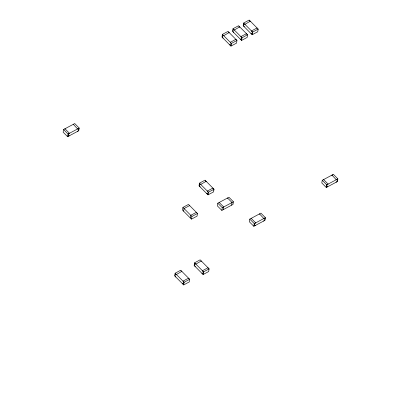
<?xml version="1.0" encoding="UTF-8"?>
<svg xmlns="http://www.w3.org/2000/svg" width="401" height="401" viewBox="0 0 401 401"><rect width="100%" height="100%" fill="white"/><g stroke="black" fill="none" stroke-linecap="round" stroke-linejoin="round"><path stroke-width="0.6" d="M63.584 129.508L63.137 132.17L67.629 136.696L78.756 130.736L79.203 128.074L74.716 123.548L63.584 129.508L68.07 134.039L67.629 136.696M64.922 129.057L64.972 128.761L69.463 133.292L68.37 134.145L68.025 136.215L69.067 135.658L69.017 135.954M73.273 124.591L73.323 124.295L77.764 129.117L78.807 128.561L78.461 130.626L77.368 131.483M182.936 207.407L182.495 210.069L191.472 219.126L197.036 216.144L197.482 213.482L188.505 204.425L182.936 207.407L191.919 216.465L191.472 219.126M183.613 211.202L184.059 208.54L189.628 205.558L189.578 205.853M175.137 273.216L174.691 275.878L183.668 284.936L189.232 281.953L189.678 279.296L180.701 270.239L175.137 273.216L184.114 282.274L183.668 284.936M175.813 277.011L175.021 275.863L175.367 273.798L176.209 274.645L181.823 271.367L181.773 271.662L180.931 270.815M190.35 217.994L190.796 215.332L196.36 212.355L196.31 212.65M222.43 34.386L221.984 37.047L230.961 46.105L236.525 43.123L236.971 40.461L227.994 31.403L222.43 34.386L231.407 43.443L230.961 46.105M223.106 38.18L222.314 37.032L222.66 34.962L223.502 35.814L229.116 32.536M182.545 283.803L182.595 283.507L183.437 284.359L183.783 282.289L182.991 281.141L188.555 278.164L189.347 279.307M199.467 183.147L199.021 185.808L208.004 194.866L213.568 191.889L214.014 189.227L205.036 180.169L199.467 183.147L208.445 192.204L208.004 194.866M200.144 186.941L199.352 185.798L199.698 183.728L200.54 184.575L206.154 181.302L206.109 181.598L205.267 180.746M229.838 44.972L229.888 44.676L230.73 45.524L231.076 43.453L230.284 42.311L235.848 39.328L236.64 40.476M233.031 28.707L232.585 31.368L241.562 40.426L247.131 37.443L247.577 34.787L238.595 25.729L233.031 28.707L242.009 37.764L241.562 40.426M194.575 262.81L194.129 265.467L203.106 274.525L208.675 271.547L209.116 268.886L200.139 259.828L194.575 262.81L203.553 271.868L203.106 274.525M233.708 32.501L232.916 31.353L233.262 29.288L234.104 30.135L239.718 26.862L239.668 27.158L238.826 26.306M206.881 193.733L206.931 193.437L207.773 194.29L208.119 192.219L207.327 191.071L212.891 188.094L213.683 189.237L213.507 190.274M195.252 266.6L194.46 265.457L194.806 263.387L195.648 264.234L201.262 260.961L201.212 261.257M240.44 39.293L240.49 38.997L241.332 39.849L241.678 37.779L240.886 36.631L246.455 33.654L247.247 34.797M243.633 23.032L243.186 25.689L252.169 34.747L257.733 31.769L258.179 29.108L249.201 20.05L243.633 23.032L252.615 32.09L252.169 34.747M201.984 273.397L202.034 273.101L202.876 273.948L203.222 271.878L202.43 270.735L207.999 267.753L208.791 268.901M244.309 26.822L243.517 25.679L243.863 23.609L244.705 24.456L250.324 21.183L250.274 21.479L249.432 20.626M217.803 203.212L217.357 205.873L221.848 210.4L232.976 204.44L233.422 201.778L228.936 197.252L217.803 203.212L222.289 207.738L221.848 210.4M219.141 202.761L219.192 202.465L223.683 206.996L223.237 209.658M251.046 33.614L251.096 33.318L251.938 34.17L252.284 32.1L251.492 30.957L257.056 27.975L257.006 28.27M227.492 198.289L227.542 197.994L232.034 202.525L231.588 205.187M249.788 219.101L249.342 221.763L253.828 226.289L264.961 220.329L265.407 217.673L260.916 213.142L249.788 219.101L254.274 223.633L253.828 226.289M251.126 218.655L251.176 218.36L255.668 222.886L254.575 223.743L254.229 225.808L255.272 225.252L255.221 225.547M259.477 214.184L259.527 213.888L263.968 218.71L265.011 218.154L264.665 220.224L263.572 221.076M322.244 180.305L321.797 182.966L326.284 187.498L337.416 181.533L337.863 178.876L333.371 174.345L322.244 180.305L326.73 184.836L326.284 187.498M323.582 179.859L323.632 179.563L328.123 184.089L327.031 184.946L326.685 187.011L327.727 186.455L327.677 186.751M336.028 182.28L337.121 181.427L337.467 179.357L336.424 179.914L331.983 175.092L331.933 175.387L332.975 174.826M231.407 43.443L236.971 40.461M242.009 37.764L247.577 34.787M252.615 32.09L258.179 29.108M68.07 134.039L79.203 128.074M208.445 192.204L214.014 189.227M191.919 216.465L197.482 213.482M222.289 207.738L233.422 201.778M254.274 223.633L265.407 217.673M326.73 184.836L337.863 178.876M184.114 282.274L189.678 279.296M203.553 271.868L209.116 268.886M228.224 31.985L229.066 32.832"/></g></svg>
